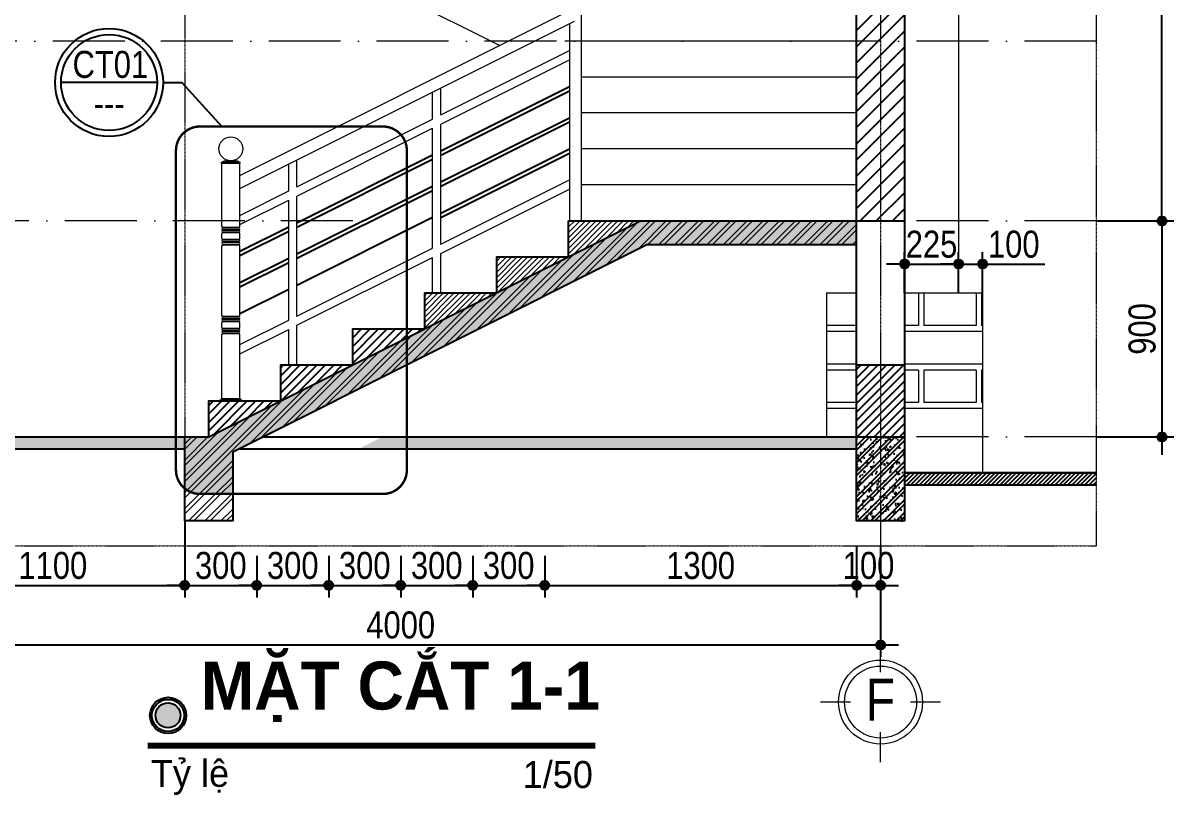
# Model space of a CAD drawing. Extents: x -79995 to 347433, y -157641 to 104789.
# Drawn here: x 22040 to 31634, y -137708 to -131274 of the extents above; entities that cross this region are included whole.
import ezdxf
from ezdxf.enums import TextEntityAlignment as Align

# ---------------------------------------------------------------- set-up
doc = ezdxf.new("R2010")
doc.units = 0
doc.linetypes.add('ACAD_ISO10W100', pattern=[18, 12, -3, 0, -3])
doc.linetypes.add('DASHED2', pattern=[0.375, 0.25, -0.125])
doc.layers.get('DEFPOINTS').update_dxf_attribs({"linetype": 'CONTINUOUS'})
for name, color, linetype in [('009', 251, 'CONTINUOUS'), ('daucat', 220, 'CONTINUOUS'), ('DIM', 1, 'CONTINUOUS'), ('HACTH', 8, 'CONTINUOUS'), ('TAGS', 60, 'CONTINUOUS'), ('TEXT', 7, 'CONTINUOUS'), ('TUONG', 131, 'CONTINUOUS')]:
    doc.layers.add(name, color=color, linetype=linetype)
for name, color, linetype, lineweight in [('CAY', 84, 'CONTINUOUS', 5), ('HACHT', 8, 'CONTINUOUS', 5), ('NET-THAY', 2, 'CONTINUOUS', 13), ('TEN TRUC', 3, 'CONTINUOUS', 18), ('TRUC', 24, 'CONTINUOUS', 0)]:
    doc.layers.add(name, color=color, linetype=linetype, lineweight=lineweight)
doc.styles.add('HEL-CONDENSE', font='')
doc.styles.add('SWISS-CONDENSE', font='')
doc.styles.add('VNI-HELVE-CONDENSEN', font='')
doc.styles.get('HEL-CONDENSE').set_extended_font_data('VNI-Helve-Condense')
doc.styles.get('SWISS-CONDENSE').set_extended_font_data('VNI-Swiss-Condense')
doc.styles.get('VNI-HELVE-CONDENSEN').set_extended_font_data('VNI-Helve-Condense')
doc.dimstyles.new('D 50', dxfattribs={"dimtxt": 225, "dimasz": 1.5, "dimexe": 100, "dimexo": 0, "dimgap": 50, "dimtad": 1, "dimdec": 0, "dimlfac": 0.5, "dimzin": 13, "dimdsep": 46, "dimtxsty": 'HEL-CONDENSE', "dimblk": 'D50', "dimcen": 0, "dimclrd": 1, "dimclre": 1, "dimclrt": 7, "dimazin": 0, "dimtfac": 1, "dimtdec": 0, "dimtmove": 0, "dimatfit": 3, "dimldrblk": 'D50', "dimfxl": 1, "dimtolj": 1, "dimtzin": 13, "dimarcsym": 0})
pattern_1 = [(45, (-1310411.61, -246548.4), (-67.351921, 67.351921), []), (45, (-1310366.71, -246548.4), (-67.351921, 67.351921), [])]
pattern_2 = [(45, (-1114859.255, 25268.335), (-35.355339, 35.355339), [])]

# ---------------------------------------------------------------- blocks, each defined once
blk = doc.blocks.new('A$C206177D3')
at = {"layer": 'TEN TRUC', "ltscale": 1000}
for p, q in [((-36.6, 240.1), (-36.6, 490.1)), ((-286.6, -9.9), (-536.6, -9.9)), ((463.4, -9.9), (213.4, -9.9)), ((-36.6, -509.9), (-36.6, -259.9))]:
    blk.add_line(p, q, dxfattribs=at)
blk.add_circle((-36.6, -9.9), 350, dxfattribs=at)
at = {"layer": 'TEN TRUC', "color": 254, "ltscale": 1000}
blk.add_circle((-36.6, -9.9), 300, dxfattribs=at)
blk = doc.blocks.new('D50')
at = {"layer": 'DIM'}
blk.add_hatch(color=256, dxfattribs=at).paths.add_polyline_path([(25, 0, 1), (-25, 0, 1)])
blk.add_line((25, 0), (100, 0), dxfattribs=at)
blk.add_circle((0, 0), 25, dxfattribs=at)
blk = doc.blocks.new('*D1580')
at = {"layer": 'DEFPOINTS', "color": 0, "transparency": 16777216}
for p in [(30988.2, -132923.6), (30988.2, -134723.6), (31534.3, -134723.6)]:
    blk.add_point(p, dxfattribs=at)
at = {"layer": 'DIM', "color": 1, "lineweight": -2, "transparency": 16777216}
for p, q in [((30988.2, -132923.6), (31634.3, -132923.6)), ((31534.3, -132925.1), (31534.3, -134722.1)), ((30988.2, -134723.6), (31634.3, -134723.6))]:
    blk.add_line(p, q, dxfattribs=at)
at = {"layer": 'DIM', "color": 1, "lineweight": -2, "transparency": 16777216, "xscale": 1.5, "yscale": 1.5, "zscale": 1.5}
for p, rotation in [((31534.3, -132923.6), 90), ((31534.3, -134723.6), 270)]:
    blk.add_blockref('D50', p, dxfattribs=dict(at, rotation=rotation))
at = {"layer": 'DIM', "color": 7, "transparency": 16777216, "insert": (31369.4, -133823.6), "char_height": 225, "attachment_point": 5, "rotation": 90, "style": 'HEL-CONDENSE'}
blk.add_mtext('\\A1;900', dxfattribs=at)
blk = doc.blocks.new('*D1581')
at = {"layer": 'DEFPOINTS', "color": 0, "transparency": 16777216}
for p in [(31104.9, -127923.6), (31534.3, -127923.6), (30988.2, -132923.6)]:
    blk.add_point(p, dxfattribs=at)
at = {"layer": 'DIM', "color": 1, "lineweight": -2, "transparency": 16777216}
for p, q in [((31104.9, -127923.6), (31634.3, -127923.6)), ((31534.3, -132922.1), (31534.3, -127925.1)), ((30988.2, -132923.6), (31634.3, -132923.6))]:
    blk.add_line(p, q, dxfattribs=at)
at = {"layer": 'DIM', "color": 1, "lineweight": -2, "transparency": 16777216, "xscale": 1.5, "yscale": 1.5, "zscale": 1.5}
for p, rotation in [((31534.3, -127923.6), 90), ((31534.3, -132923.6), 270)]:
    blk.add_blockref('D50', p, dxfattribs=dict(at, rotation=rotation))
at = {"layer": 'DIM', "color": 7, "transparency": 16777216, "insert": (31369.4, -130423.6), "char_height": 225, "attachment_point": 5, "rotation": 90, "style": 'HEL-CONDENSE'}
blk.add_mtext('\\A1;2500', dxfattribs=at)
blk = doc.blocks.new('*D1588')
at = {"layer": 'DEFPOINTS', "color": 0, "transparency": 16777216}
for p in [(29838.2, -133283.5), (29388.2, -133523.6), (29838.2, -133523.6)]:
    blk.add_point(p, dxfattribs=at)
at = {"layer": 'DIM', "color": 1, "lineweight": -2, "transparency": 16777216}
for p, q in [((29388.2, -133523.6), (29388.2, -133183.5)), ((29838.2, -133523.6), (29838.2, -133183.5)), ((29389.7, -133283.5), (29836.7, -133283.5))]:
    blk.add_line(p, q, dxfattribs=at)
at = {"layer": 'DIM', "color": 1, "lineweight": -2, "transparency": 16777216, "xscale": 1.5, "yscale": 1.5, "zscale": 1.5, "rotation": 180}
blk.add_blockref('D50', (29388.2, -133283.5), dxfattribs=at)
at = {"layer": 'DIM', "color": 1, "lineweight": -2, "transparency": 16777216, "xscale": 1.5, "yscale": 1.5, "zscale": 1.5}
blk.add_blockref('D50', (29838.2, -133283.5), dxfattribs=at)
at = {"layer": 'DIM', "color": 7, "transparency": 16777216, "insert": (29613.2, -133118.6), "char_height": 225, "attachment_point": 5, "style": 'HEL-CONDENSE'}
blk.add_mtext('\\A1;225', dxfattribs=at)
blk = doc.blocks.new('*D1589')
at = {"layer": 'DEFPOINTS', "color": 0, "transparency": 16777216}
for p in [(30038.2, -133283.5), (29838.2, -133523.6), (30038.2, -133523.6)]:
    blk.add_point(p, dxfattribs=at)
at = {"layer": 'DIM', "color": 1, "lineweight": -2, "transparency": 16777216}
for p, q in [((29838.2, -133523.6), (29838.2, -133183.5)), ((30038.2, -133523.6), (30038.2, -133183.5)), ((29839.7, -133283.5), (30036.7, -133283.5)), ((30038.2, -133283.5), (30557.9, -133283.5))]:
    blk.add_line(p, q, dxfattribs=at)
at = {"layer": 'DIM', "color": 1, "lineweight": -2, "transparency": 16777216, "xscale": 1.5, "yscale": 1.5, "zscale": 1.5, "rotation": 180}
blk.add_blockref('D50', (29838.2, -133283.5), dxfattribs=at)
at = {"layer": 'DIM', "color": 1, "lineweight": -2, "transparency": 16777216, "xscale": 1.5, "yscale": 1.5, "zscale": 1.5}
blk.add_blockref('D50', (30038.2, -133283.5), dxfattribs=at)
at = {"layer": 'DIM', "color": 7, "transparency": 16777216, "insert": (30298.8, -133118.6), "char_height": 225, "attachment_point": 5, "style": 'HEL-CONDENSE'}
blk.add_mtext('\\A1;100', dxfattribs=at)
blk = doc.blocks.new('A$C5F494123')
at = {"layer": 'TAGS', "color": 254, "ltscale": 1000}
blk.add_line((400, 0), (-400, 0), dxfattribs=at)
at = {"layer": 'TAGS', "ltscale": 1000}
blk.add_circle((0, 0), 450, dxfattribs=at)
at = {"layer": 'TAGS', "color": 254, "ltscale": 1000}
blk.add_circle((0, 0), 400, dxfattribs=at)
at = {"layer": 'TAGS', "ltscale": 1000, "style": 'VNI-HELVE-CONDENSEN'}
blk.add_attdef('A', (-84, 67), '', height=225, dxfattribs=at)
blk.add_attdef('A', text='', height=225, dxfattribs=at).set_placement((1.1, -61.7), align=Align.TOP_CENTER)
blk = doc.blocks.new('*D1641')
at = {"layer": 'DEFPOINTS', "color": 0, "transparency": 16777216}
for p in [(23388.2, -135423.6), (21188.2, -135631.4), (23388.2, -135961.3)]:
    blk.add_point(p, dxfattribs=at)
at = {"layer": 'DIM', "color": 1, "lineweight": -2, "transparency": 16777216}
for p, q in [((23388.2, -135423.6), (23388.2, -136061.3)), ((21188.2, -135631.4), (21188.2, -136061.3)), ((21189.7, -135961.3), (23386.7, -135961.3))]:
    blk.add_line(p, q, dxfattribs=at)
at = {"layer": 'DIM', "color": 1, "lineweight": -2, "transparency": 16777216, "xscale": 1.5, "yscale": 1.5, "zscale": 1.5, "rotation": 180}
blk.add_blockref('D50', (21188.2, -135961.3), dxfattribs=at)
at = {"layer": 'DIM', "color": 1, "lineweight": -2, "transparency": 16777216, "xscale": 1.5, "yscale": 1.5, "zscale": 1.5}
blk.add_blockref('D50', (23388.2, -135961.3), dxfattribs=at)
at = {"layer": 'DIM', "color": 7, "transparency": 16777216, "insert": (22288.2, -135796.4), "char_height": 225, "attachment_point": 5, "style": 'HEL-CONDENSE'}
blk.add_mtext('\\A1;1100', dxfattribs=at)
blk = doc.blocks.new('*D1642')
at = {"layer": 'DEFPOINTS', "color": 0, "transparency": 16777216}
for p in [(24588.2, -135715.1), (25188.2, -135720.4), (25188.2, -135961.3)]:
    blk.add_point(p, dxfattribs=at)
at = {"layer": 'DIM', "color": 1, "lineweight": -2, "transparency": 16777216}
for p, q in [((24588.2, -135715.1), (24588.2, -136061.3)), ((25188.2, -135720.4), (25188.2, -136061.3)), ((24589.7, -135961.3), (25186.7, -135961.3))]:
    blk.add_line(p, q, dxfattribs=at)
at = {"layer": 'DIM', "color": 1, "lineweight": -2, "transparency": 16777216, "xscale": 1.5, "yscale": 1.5, "zscale": 1.5, "rotation": 180}
blk.add_blockref('D50', (24588.2, -135961.3), dxfattribs=at)
at = {"layer": 'DIM', "color": 1, "lineweight": -2, "transparency": 16777216, "xscale": 1.5, "yscale": 1.5, "zscale": 1.5}
blk.add_blockref('D50', (25188.2, -135961.3), dxfattribs=at)
at = {"layer": 'DIM', "color": 7, "transparency": 16777216, "insert": (24888.2, -135796.4), "char_height": 225, "attachment_point": 5, "style": 'HEL-CONDENSE'}
blk.add_mtext('\\A1;300', dxfattribs=at)
blk = doc.blocks.new('*D1643')
at = {"layer": 'DEFPOINTS', "color": 0, "transparency": 16777216}
for p in [(25188.2, -135715.1), (25788.2, -135720.4), (25788.2, -135961.3)]:
    blk.add_point(p, dxfattribs=at)
at = {"layer": 'DIM', "color": 1, "lineweight": -2, "transparency": 16777216}
for p, q in [((25188.2, -135715.1), (25188.2, -136061.3)), ((25788.2, -135720.4), (25788.2, -136061.3)), ((25189.7, -135961.3), (25786.7, -135961.3))]:
    blk.add_line(p, q, dxfattribs=at)
at = {"layer": 'DIM', "color": 1, "lineweight": -2, "transparency": 16777216, "xscale": 1.5, "yscale": 1.5, "zscale": 1.5, "rotation": 180}
blk.add_blockref('D50', (25188.2, -135961.3), dxfattribs=at)
at = {"layer": 'DIM', "color": 1, "lineweight": -2, "transparency": 16777216, "xscale": 1.5, "yscale": 1.5, "zscale": 1.5}
blk.add_blockref('D50', (25788.2, -135961.3), dxfattribs=at)
at = {"layer": 'DIM', "color": 7, "transparency": 16777216, "insert": (25488.2, -135796.4), "char_height": 225, "attachment_point": 5, "style": 'HEL-CONDENSE'}
blk.add_mtext('\\A1;300', dxfattribs=at)
blk = doc.blocks.new('*D1644')
at = {"layer": 'DEFPOINTS', "color": 0, "transparency": 16777216}
for p in [(25788.2, -135715.1), (26388.2, -135720.4), (26388.2, -135961.3)]:
    blk.add_point(p, dxfattribs=at)
at = {"layer": 'DIM', "color": 1, "lineweight": -2, "transparency": 16777216}
for p, q in [((25788.2, -135715.1), (25788.2, -136061.3)), ((26388.2, -135720.4), (26388.2, -136061.3)), ((25789.7, -135961.3), (26386.7, -135961.3))]:
    blk.add_line(p, q, dxfattribs=at)
at = {"layer": 'DIM', "color": 1, "lineweight": -2, "transparency": 16777216, "xscale": 1.5, "yscale": 1.5, "zscale": 1.5, "rotation": 180}
blk.add_blockref('D50', (25788.2, -135961.3), dxfattribs=at)
at = {"layer": 'DIM', "color": 1, "lineweight": -2, "transparency": 16777216, "xscale": 1.5, "yscale": 1.5, "zscale": 1.5}
blk.add_blockref('D50', (26388.2, -135961.3), dxfattribs=at)
at = {"layer": 'DIM', "color": 7, "transparency": 16777216, "insert": (26088.2, -135796.4), "char_height": 225, "attachment_point": 5, "style": 'HEL-CONDENSE'}
blk.add_mtext('\\A1;300', dxfattribs=at)
blk = doc.blocks.new('*D1645')
at = {"layer": 'DEFPOINTS', "color": 0, "transparency": 16777216}
for p in [(28988.2, -135631.4), (26388.2, -135715.1), (28988.2, -135961.3)]:
    blk.add_point(p, dxfattribs=at)
at = {"layer": 'DIM', "color": 1, "lineweight": -2, "transparency": 16777216}
for p, q in [((28988.2, -135631.4), (28988.2, -136061.3)), ((26388.2, -135715.1), (26388.2, -136061.3)), ((26389.7, -135961.3), (28986.7, -135961.3))]:
    blk.add_line(p, q, dxfattribs=at)
at = {"layer": 'DIM', "color": 1, "lineweight": -2, "transparency": 16777216, "xscale": 1.5, "yscale": 1.5, "zscale": 1.5, "rotation": 180}
blk.add_blockref('D50', (26388.2, -135961.3), dxfattribs=at)
at = {"layer": 'DIM', "color": 1, "lineweight": -2, "transparency": 16777216, "xscale": 1.5, "yscale": 1.5, "zscale": 1.5}
blk.add_blockref('D50', (28988.2, -135961.3), dxfattribs=at)
at = {"layer": 'DIM', "color": 7, "transparency": 16777216, "insert": (27688.2, -135796.4), "char_height": 225, "attachment_point": 5, "style": 'HEL-CONDENSE'}
blk.add_mtext('\\A1;1300', dxfattribs=at)
blk = doc.blocks.new('*D1646')
at = {"layer": 'DEFPOINTS', "color": 0, "transparency": 16777216}
for p in [(29188.2, -135631.4), (28988.2, -135715.1), (29188.2, -135961.3)]:
    blk.add_point(p, dxfattribs=at)
at = {"layer": 'DIM', "color": 1, "lineweight": -2, "transparency": 16777216}
for p, q in [((29188.2, -135631.4), (29188.2, -136061.3)), ((28988.2, -135715.1), (28988.2, -136061.3)), ((28989.7, -135961.3), (29186.7, -135961.3))]:
    blk.add_line(p, q, dxfattribs=at)
at = {"layer": 'DIM', "color": 1, "lineweight": -2, "transparency": 16777216, "xscale": 1.5, "yscale": 1.5, "zscale": 1.5, "rotation": 180}
blk.add_blockref('D50', (28988.2, -135961.3), dxfattribs=at)
at = {"layer": 'DIM', "color": 1, "lineweight": -2, "transparency": 16777216, "xscale": 1.5, "yscale": 1.5, "zscale": 1.5}
blk.add_blockref('D50', (29188.2, -135961.3), dxfattribs=at)
at = {"layer": 'DIM', "color": 7, "transparency": 16777216, "insert": (29088.2, -135796.4), "char_height": 225, "attachment_point": 5, "style": 'HEL-CONDENSE'}
blk.add_mtext('\\A1;100', dxfattribs=at)
blk = doc.blocks.new('*D1647')
at = {"layer": 'DEFPOINTS', "color": 0, "transparency": 16777216}
for p in [(21188.2, -136061.3), (29188.2, -136061.3), (29188.2, -136457.3)]:
    blk.add_point(p, dxfattribs=at)
at = {"layer": 'DIM', "color": 1, "lineweight": -2, "transparency": 16777216}
for p, q in [((21188.2, -136061.3), (21188.2, -136557.3)), ((29188.2, -136061.3), (29188.2, -136557.3)), ((21189.7, -136457.3), (29186.7, -136457.3))]:
    blk.add_line(p, q, dxfattribs=at)
at = {"layer": 'DIM', "color": 1, "lineweight": -2, "transparency": 16777216, "xscale": 1.5, "yscale": 1.5, "zscale": 1.5, "rotation": 180}
blk.add_blockref('D50', (21188.2, -136457.3), dxfattribs=at)
at = {"layer": 'DIM', "color": 1, "lineweight": -2, "transparency": 16777216, "xscale": 1.5, "yscale": 1.5, "zscale": 1.5}
blk.add_blockref('D50', (29188.2, -136457.3), dxfattribs=at)
at = {"layer": 'DIM', "color": 7, "transparency": 16777216, "insert": (25188.2, -136292.4), "char_height": 225, "attachment_point": 5, "style": 'HEL-CONDENSE'}
blk.add_mtext('\\A1;4000', dxfattribs=at)
blk = doc.blocks.new('*D1694')
at = {"layer": 'DEFPOINTS', "color": 0, "transparency": 16777216}
for p in [(23988.2, -135715.1), (24588.2, -135720.4), (24588.2, -135961.3)]:
    blk.add_point(p, dxfattribs=at)
at = {"layer": 'DIM', "color": 1, "lineweight": -2, "transparency": 16777216}
for p, q in [((23988.2, -135715.1), (23988.2, -136061.3)), ((24588.2, -135720.4), (24588.2, -136061.3)), ((23989.7, -135961.3), (24586.7, -135961.3))]:
    blk.add_line(p, q, dxfattribs=at)
at = {"layer": 'DIM', "color": 1, "lineweight": -2, "transparency": 16777216, "xscale": 1.5, "yscale": 1.5, "zscale": 1.5, "rotation": 180}
blk.add_blockref('D50', (23988.2, -135961.3), dxfattribs=at)
at = {"layer": 'DIM', "color": 1, "lineweight": -2, "transparency": 16777216, "xscale": 1.5, "yscale": 1.5, "zscale": 1.5}
blk.add_blockref('D50', (24588.2, -135961.3), dxfattribs=at)
at = {"layer": 'DIM', "color": 7, "transparency": 16777216, "insert": (24288.2, -135796.4), "char_height": 225, "attachment_point": 5, "style": 'HEL-CONDENSE'}
blk.add_mtext('\\A1;300', dxfattribs=at)
blk = doc.blocks.new('*D1695')
at = {"layer": 'DEFPOINTS', "color": 0, "transparency": 16777216}
for p in [(23388.2, -135715.1), (23988.2, -135720.4), (23988.2, -135961.3)]:
    blk.add_point(p, dxfattribs=at)
at = {"layer": 'DIM', "color": 1, "lineweight": -2, "transparency": 16777216}
for p, q in [((23388.2, -135715.1), (23388.2, -136061.3)), ((23988.2, -135720.4), (23988.2, -136061.3)), ((23389.7, -135961.3), (23986.7, -135961.3))]:
    blk.add_line(p, q, dxfattribs=at)
at = {"layer": 'DIM', "color": 1, "lineweight": -2, "transparency": 16777216, "xscale": 1.5, "yscale": 1.5, "zscale": 1.5, "rotation": 180}
blk.add_blockref('D50', (23388.2, -135961.3), dxfattribs=at)
at = {"layer": 'DIM', "color": 1, "lineweight": -2, "transparency": 16777216, "xscale": 1.5, "yscale": 1.5, "zscale": 1.5}
blk.add_blockref('D50', (23988.2, -135961.3), dxfattribs=at)
at = {"layer": 'DIM', "color": 7, "transparency": 16777216, "insert": (23688.2, -135796.4), "char_height": 225, "attachment_point": 5, "style": 'HEL-CONDENSE'}
blk.add_mtext('\\A1;300', dxfattribs=at)

msp = doc.modelspace()

# ---------------------------------------------------------------- hatches: boundary and pattern name
at = {"layer": '009'}
h = msp.add_hatch(dxfattribs=at)
h.set_pattern_fill('ANSI31', color=256, scale=30, style=0)
h.set_pattern_definition([(45, (-1310411.61, -246548.4), (-67.351921, 67.351921), [])])
h.paths.add_polyline_path([(29188.167, -130023.632), (28988.167, -130023.632), (28988.167, -131423.632), (29188.167, -131423.632)])
h.paths.add_polyline_path([(28988.167, -129323.632), (29188.167, -129323.632), (29188.167, -127923.632), (28988.167, -127923.632)])
h.paths.add_polyline_path([(29188.167, -129323.632), (29388.167, -129323.632), (29388.167, -127923.632), (29188.167, -127923.632)])
h.paths.add_polyline_path([(29188.167, -132923.632), (29388.167, -132923.632), (29388.167, -131423.632), (29188.167, -131423.632)])
h.paths.add_polyline_path([(29188.167, -131423.632), (29388.167, -131423.632), (29388.167, -130023.632), (29188.167, -130023.632)])
h.paths.add_polyline_path([(28988.167, -132923.632), (29188.167, -132923.632), (29188.167, -131423.632), (28988.167, -131423.632)])
at = {"layer": 'CAY'}
h = msp.add_hatch(dxfattribs=at)
h.set_pattern_fill('ANSI32', color=256, scale=10, style=0)
h.set_pattern_definition(pattern_1)
h.paths.add_polyline_path([(23788.167, -135199.214), (23514.558, -135199.214, -0.17270471), (23388.167, -135154.215), (23388.167, -135423.632), (23788.167, -135423.632)])
h.paths.add_polyline_path([(23788.167, -134847.239), (27235.381, -133123.632), (28988.167, -133123.632), (28988.167, -132923.632), (27188.167, -132923.632), (23588.167, -134723.632), (23388.167, -134723.632), (23388.167, -135423.632), (23788.167, -135423.632)])
h = msp.add_hatch(dxfattribs=at)
h.set_pattern_fill('AR-CONC', color=256, style=0)
h.set_pattern_definition([(50, (-1310411.61, -246548.4), (182.184669, -15.939086), [19.05, -209.55]), (355, (-1310411.61, -246548.4), (-35.242826, 191.056643), [15.24, -167.64]), (100.451, (-1310396.43, -246549.73), (146.942502, 175.116688), [16.19, -178.09]), (46.1842, (-1310411.61, -246497.6), (271.07904, -42.042328), [28.575, -314.325]), (96.6356, (-1310389.02, -246501.1), (237.404234, 247.425556), [24.285, -267.135]), (351.184, (-1310411.6, -246497.6), (237.404606, 247.42512), [22.86, -251.46]), (21, (-1310386.21, -246510.3), (151.61488, -102.265519), [19.05, -209.55]), (326, (-1310386.21, -246510.3), (61.802028, 184.187966), [15.24, -167.64]), (71.4514, (-1310373.58, -246518.83), (213.41649, 81.922858), [16.19, -178.09]), (37.5, (-1310411.61, -246548.404), (3.0886033, 84.555039), [0, -165.608, 0, -170.18, 0, -168.275]), (7.5, (-1310411.61, -246548.4), (66.8196625, 100.180575), [0, -97.028, 0, -161.798, 0, -64.135]), (327.5, (-1310468.255, -246548.404), (135.590595, -5.728744), [0, -63.5, 0, -198.12, 0, -262.89]), (317.5, (-1310493.65, -246548.4), (148.129181, 25.426491), [0, -82.55, 0, -131.572, 0, -186.69])])
h.paths.add_polyline_path([(23788.167, -135199.214), (23514.558, -135199.214, -0.17270471), (23388.167, -135154.215), (23388.167, -135423.632), (23788.167, -135423.632)])
h.paths.add_polyline_path([(23788.167, -134847.239), (27235.381, -133123.632), (28988.167, -133123.632), (28988.167, -132923.632), (27188.167, -132923.632), (23588.167, -134723.632), (23388.167, -134723.632), (23388.167, -135423.632), (23788.167, -135423.632)])
h = msp.add_hatch(dxfattribs=at)
h.set_pattern_fill('ANSI31', color=256, scale=10, style=0)
h.set_pattern_definition([(45, (-1310411.613, -246548.404), (-22.4506403, 22.4506403), [])])
h.paths.add_polyline_path([(27188.167, -132923.632), (26588.167, -132923.632), (26588.167, -133223.632)])
h.paths.add_polyline_path([(26588.167, -133223.632), (25988.167, -133223.632), (25988.167, -133523.632)])
h.paths.add_polyline_path([(25988.167, -133523.632), (25388.167, -133523.632), (25388.167, -133823.632)])
h = msp.add_hatch(dxfattribs=at)
h.set_pattern_fill('ANSI32', color=256, scale=10, style=0)
h.set_pattern_definition(pattern_1)
h.paths.add_polyline_path([(23788.167, -135199.214), (23514.558, -135199.214, -0.17270471), (23388.167, -135154.215), (23388.167, -135423.632), (23788.167, -135423.632)])
at = {"layer": 'DIM'}
h = msp.add_hatch(dxfattribs=at)
h.set_pattern_fill('ANSI31', color=256, scale=200, style=0)
h.set_pattern_definition([(45, (-1113859.255, 25268.335), (-17.67766953, 17.67766953), [])])
h.paths.add_polyline_path([(30988.167, -135023.632), (29388.167, -135023.632), (29388.167, -135123.632), (30988.167, -135123.632)])
at = {"layer": 'DIM', "linetype": 'ByBlock'}
msp.add_hatch(color=1, dxfattribs=at).paths.add_polyline_path([(23353.05, -137044.959, 1), (23144.01, -137044.959, 1)])
at = {"layer": 'HACHT'}
h = msp.add_hatch(dxfattribs=at)
h.set_pattern_fill('AR-BRELM', color=256, scale=120, angle=180, style=0)
h.set_pattern_definition([(180, (-2133616.3, 592644.2), (-8e-14, -640.08), [915, -45]), (180, (-2133616.3, 592374.2), (-8e-14, -640.08), [915, -45]), (180, (-2133856.3, 592324.14), (-8e-14, -640.08), [435, -45]), (180, (-2133856.3, 592054.14), (-8e-14, -640.08), [435, -45]), (270, (-2133616.3, 592644.2), (960, -2e-13), [270, -370.08]), (270, (-2133571.3, 592644.2), (960, -2e-13), [270, -370.08]), (270, (-2133856.3, 592324.14), (480, -9e-14), [270, -370.08]), (270, (-2133811.3, 592324.14), (480, -9e-14), [270, -370.08])])
h.paths.add_polyline_path([(30038.167, -133523.632), (29388.167, -133523.632), (29388.167, -134723.632), (30038.167, -134723.632)])
h.paths.add_polyline_path([(28988.167, -133723.632), (28738.167, -133723.632), (28738.167, -134723.632), (28988.167, -134723.632)])
at = {"layer": 'HACTH'}
h = msp.add_hatch(dxfattribs=at)
h.set_pattern_fill('ANSI31', color=256, scale=400, style=0)
h.set_pattern_definition(pattern_2)
h.paths.add_polyline_path([(24788.167, -134123.632), (24188.167, -134123.632), (24188.167, -134423.632)])
h.paths.add_polyline_path([(25388.167, -133823.632), (24788.167, -133823.632), (24788.167, -134123.632)])
h = msp.add_hatch(dxfattribs=at)
h.set_pattern_fill('ANSI31', color=256, scale=400, style=0)
h.set_pattern_definition([(45, (-1113859.255, 25268.335), (-35.355339, 35.355339), [])])
h.paths.add_polyline_path([(29388.167, -134123.632), (29188.167, -134123.632), (29188.167, -134723.632), (29388.167, -134723.632)])
h.paths.add_polyline_path([(29188.167, -134123.632), (28988.167, -134123.632), (28988.167, -134723.632), (29188.167, -134723.632)])
h = msp.add_hatch(dxfattribs=at)
h.set_pattern_fill('ANSI31', color=256, scale=400, style=0)
h.set_pattern_definition(pattern_2)
h.paths.add_polyline_path([(23588.167, -134423.632), (24188.167, -134423.632), (23588.167, -134723.632)])
h = msp.add_hatch(dxfattribs=at)
h.set_pattern_fill('AR-CONC', color=256, scale=10, style=0)
h.set_pattern_definition([(50, (-1113859.255, 25268.335), (71.7260183, -6.2752135), [7.5, -82.5]), (355, (-1113859.255, 25268.335), (-13.8751334, 75.2192134), [6, -66]), (100.4514, (-1113853.28, 25267.81), (57.850938, 68.943954), [6.374019, -70.114211]), (46.1842, (-1113859.255, 25288.335), (106.724105, -16.5519014), [11.25, -123.75]), (96.6356, (-1113850.36, 25286.96), (93.466271, 97.411787), [9.561029, -105.1713]), (351.1842, (-1113859.25, 25288.34), (93.466195, 97.41186), [9, -99]), (21, (-1113849.255, 25283.335), (59.6907052, -40.261889), [7.5, -82.5]), (326, (-1113849.255, 25283.335), (24.331533, 72.5150045), [6, -66]), (71.4514, (-1113844.28, 25279.98), (84.022263, 32.2530497), [6.374019, -70.114211]), (37.5, (-1113859.255, 25268.335), (1.21598553, 33.2893854), [0, -65.2, 0, -67, 0, -66.25]), (7.5, (-1113859.255, 25268.335), (26.3069537, 39.4411712), [0, -38.2, 0, -63.7, 0, -25.25]), (327.5, (-1113881.555, 25268.335), (53.3822436, -2.2554872), [0, -25, 0, -78, 0, -103.5]), (317.5, (-1113891.555, 25268.335), (58.318617, 10.0104982), [0, -32.5, 0, -51.8, 0, -73.5])])
h.paths.add_polyline_path([(20988.167, -134723.632), (20018.281, -134723.632), (20018.281, -134823.632), (20988.167, -134823.632)])
h.paths.add_polyline_path([(28988.167, -134723.632), (25035.381, -134723.632), (24835.381, -134823.632), (28988.167, -134823.632)])
h.paths.add_polyline_path([(23388.167, -134823.632), (23388.167, -134723.632), (21388.167, -134723.632), (21388.167, -134823.632)])
h = msp.add_hatch(dxfattribs=at)
h.set_pattern_fill('ANSI32', color=256, scale=200, style=0)
h.set_pattern_definition([(45, (-1113859.255, 25268.335), (-53.0330086, 53.0330086), []), (45, (-1113823.9, 25268.335), (-53.0330086, 53.0330086), [])])
h.paths.add_polyline_path([(29388.167, -134723.632), (29188.167, -134723.632), (29188.167, -135423.632), (29388.167, -135423.632)])
h.paths.add_polyline_path([(29188.167, -134723.632), (28988.167, -134723.632), (28988.167, -135423.632), (29188.167, -135423.632)])
h = msp.add_hatch(dxfattribs=at)
h.set_pattern_fill('AR-CONC', color=256, scale=20, style=0)
h.set_pattern_definition([(50, (-1113859.25, 25268.34), (143.452037, -12.550427), [15, -165]), (355, (-1113859.25, 25268.34), (-27.750267, 150.438427), [12, -132]), (100.4514, (-1113847.3, 25267.29), (115.701876, 137.887908), [12.748038, -140.228422]), (46.1842, (-1113859.25, 25308.34), (213.44821, -33.103803), [22.5, -247.5]), (96.6356, (-1113841.47, 25305.58), (186.93254, 194.823574), [19.122058, -210.3426]), (351.1842, (-1113859.25, 25308.34), (186.93239, 194.82372), [18, -198]), (21, (-1113839.25, 25298.34), (119.38141, -80.523778), [15, -165]), (326, (-1113839.25, 25298.34), (48.663066, 145.030009), [12, -132]), (71.4514, (-1113829.3, 25291.62), (168.044526, 64.5061), [12.748038, -140.228422]), (37.5, (-1113859.255, 25268.335), (2.431971, 66.5787708), [0, -130.4, 0, -134, 0, -132.5]), (7.5, (-1113859.255, 25268.335), (52.6139075, 78.8823424), [0, -76.4, 0, -127.4, 0, -50.5]), (327.5, (-1113903.855, 25268.335), (106.7644872, -4.5109743), [0, -50, 0, -156, 0, -207]), (317.5, (-1113923.855, 25268.335), (116.637234, 20.0209965), [0, -65, 0, -103.6, 0, -147])])
h.paths.add_polyline_path([(29388.167, -134723.632), (29188.167, -134723.632), (29188.167, -135423.632), (29388.167, -135423.632)])
h.paths.add_polyline_path([(29188.167, -134723.632), (28988.167, -134723.632), (28988.167, -135423.632), (29188.167, -135423.632)])

# ---------------------------------------------------------------- linework, layer by layer
at = {"layer": 'daucat', "linetype": 'DASHED2', "ltscale": 500, "const_width": 20}
msp.add_lwpolyline([(23514.558, -132136.411), (25039.37, -132136.411, -0.41421356), (25239.37, -132336.411), (25239.37, -134999.214, -0.41421356), (25039.37, -135199.214), (23514.558, -135199.214, -0.41421356), (23314.558, -134999.214), (23314.558, -132336.411, -0.41421356)], format="xyb", close=True, dxfattribs=at)
at = {"layer": 'HACTH'}
for p, q in [((23837.932, -132980.61), (23705.932, -132980.61)), ((23837.932, -133000.61), (23705.932, -133000.61)), ((23837.932, -133020.61), (23705.932, -133020.61)), ((23837.932, -133081.243), (23705.932, -133081.243)), ((23837.932, -133101.243), (23705.932, -133101.243)), ((23837.932, -133121.243), (23705.932, -133121.243)), ((23837.932, -133722.028), (23705.932, -133722.028)), ((23837.932, -133742.028), (23705.932, -133742.028)), ((23837.932, -133762.028), (23705.932, -133762.028)), ((23837.932, -133822.661), (23705.932, -133822.661)), ((23837.932, -133842.661), (23705.932, -133842.661)), ((23837.932, -133862.661), (23705.932, -133862.661))]:
    msp.add_line(p, q, dxfattribs=at)
for points in [[(25522.167, -132339.439), (26594.457, -131803.294)], [(25522.167, -132375.216), (26594.457, -131839.071)], [(25522.167, -132598.823), (26594.457, -132062.678)], [(25522.167, -132634.6), (26594.457, -132098.455)], [(24322.167, -132939.439), (25454.167, -132373.439)], [(25522.167, -132858.207), (26594.457, -132322.062)], [(25522.167, -132893.984), (26594.457, -132357.839)], [(24322.167, -132975.216), (25454.167, -132409.216)], [(24322.167, -133198.823), (25454.167, -132632.823)], [(24322.167, -133234.6), (25454.167, -132668.6)], [(23847.932, -133176.557), (24254.167, -132973.439)], [(24322.167, -133458.207), (25454.167, -132892.207)], [(23847.932, -133212.334), (24254.167, -133009.216)], [(23847.932, -133435.941), (24254.167, -133232.823)], [(23847.932, -133471.718), (24254.167, -133268.6)], [(23847.932, -133695.325), (24254.167, -133492.207)]]:
    msp.add_lwpolyline(points, dxfattribs=at)
at = {"layer": 'NET-THAY'}
for p, q in [((29838.167, -114923.632), (29838.167, -133523.632)), ((22140.954, -129523.632), (26014.56, -131460.436)), ((23847.932, -132543.75), (26539.179, -131198.126)), ((26692.457, -131169.251), (26692.457, -132923.632)), ((23847.932, -132653.317), (26637.179, -131258.694)), ((26594.457, -131280.054), (26594.457, -132923.632)), ((26488.167, -131423.632), (26388.167, -131423.632)), ((28988.167, -131423.632), (26556.167, -131423.632)), ((28988.167, -131723.632), (26692.457, -131723.632)), ((25522.167, -132039.806), (25522.167, -131816.199)), ((25454.167, -132073.806), (25454.167, -131850.199)), ((28988.167, -132023.632), (26692.457, -132023.632)), ((25522.167, -133117.591), (25522.167, -132115.833)), ((25454.167, -133151.591), (25454.167, -132149.833)), ((28988.167, -132323.632), (26692.457, -132323.632)), ((24254.167, -132673.806), (24254.167, -132450.199)), ((24322.167, -132639.806), (24322.167, -132416.199)), ((28988.167, -132623.632), (26692.457, -132623.632)), ((24254.167, -133751.591), (24254.167, -132749.833)), ((24322.167, -133717.591), (24322.167, -132715.833)), ((25454.167, -133523.632), (25454.167, -133227.617)), ((25522.167, -133523.632), (25522.167, -133193.617)), ((28738.167, -133523.632), (28738.167, -134723.632)), ((28738.167, -133523.632), (28988.167, -133523.632)), ((29388.167, -133523.632), (30038.167, -133523.632)), ((30038.167, -133523.632), (30038.167, -135023.632)), ((24254.167, -134123.632), (24254.167, -133827.617)), ((24322.167, -134123.632), (24322.167, -133793.617))]:
    msp.add_line(p, q, dxfattribs=at)
at = {"layer": 'NET-THAY', "linetype": 'ByBlock', "ltscale": 10}
for p, q in [((23694.839, -132432.472), (23849.024, -132432.472)), ((23694.839, -132442.472), (23694.839, -132432.472)), ((23694.839, -132442.472), (23849.024, -132442.472)), ((23695.932, -132970.61), (23695.932, -132442.472)), ((23702.771, -132429.677), (23841.092, -132429.677)), ((23702.771, -132432.472), (23702.771, -132429.677)), ((23708.054, -132426.261), (23835.81, -132426.261)), ((23708.054, -132429.677), (23708.054, -132426.261)), ((23715.514, -132422.472), (23828.35, -132422.472)), ((23715.514, -132426.261), (23715.514, -132422.472)), ((23828.35, -132426.261), (23828.35, -132422.472)), ((23835.81, -132429.677), (23835.81, -132426.261)), ((23841.092, -132432.472), (23841.092, -132429.677)), ((23847.932, -132970.61), (23847.932, -132442.472)), ((23849.024, -132442.472), (23849.024, -132432.472)), ((23695.932, -133071.243), (23695.932, -133030.61)), ((23847.932, -133071.243), (23847.932, -133030.61)), ((23695.932, -133712.028), (23695.932, -133131.243)), ((23847.932, -133712.028), (23847.932, -133131.243)), ((23695.932, -133812.661), (23695.932, -133772.028)), ((23847.932, -133812.661), (23847.932, -133772.028)), ((23695.932, -134405.953), (23695.932, -133872.661)), ((23847.932, -134405.953), (23847.932, -133872.661))]:
    msp.add_line(p, q, dxfattribs=at)
at = {"layer": 'NET-THAY', "ltscale": 1000}
for p, q in [((23863.573, -134416.055), (23680.291, -134416.055)), ((23680.291, -134416.055), (23680.291, -134423.632)), ((23853.563, -134405.953), (23690.301, -134405.953)), ((23690.301, -134405.953), (23690.301, -134416.055)), ((23853.563, -134405.953), (23853.563, -134416.055)), ((23863.573, -134416.055), (23863.573, -134423.632)), ((23874.207, -134423.632), (23669.656, -134423.632)), ((23669.656, -134423.632), (23669.656, -134432.472)), ((23874.207, -134423.632), (23874.207, -134432.472))]:
    msp.add_line(p, q, dxfattribs=at)
at = {"layer": 'NET-THAY'}
for points in [[(25522.167, -132039.806), (26594.457, -131503.661)], [(25522.167, -132115.833), (26594.457, -131579.687)], [(24322.167, -132639.806), (25454.167, -132073.806)], [(24322.167, -132715.833), (25454.167, -132149.833)], [(25522.167, -133117.591), (26594.457, -132581.446)], [(23847.932, -132876.924), (24254.167, -132673.806)], [(25522.167, -133193.617), (26594.457, -132657.472)], [(23847.932, -132952.95), (24254.167, -132749.833)], [(24322.167, -133717.591), (25454.167, -133151.591)], [(24322.167, -133793.617), (25454.167, -133227.617)], [(23847.932, -133954.709), (24254.167, -133751.591)], [(23847.932, -134030.735), (24254.167, -133827.617)]]:
    msp.add_lwpolyline(points, dxfattribs=at)
at = {"layer": 'NET-THAY', "linetype": 'ByBlock', "ltscale": 10}
msp.add_circle((23771.932, -132322.472), 100, dxfattribs=at)
for centre, start, end in [((23705.932, -132970.61), 180, 270), ((23705.932, -132990.61), 90, 180), ((23837.932, -132970.61), 270, 0), ((23837.932, -132990.61), 0, 90), ((23705.932, -132990.61), 180, 270), ((23705.932, -133010.61), 90, 180), ((23705.932, -133010.61), 180, 270), ((23705.932, -133030.61), 90, 180), ((23705.932, -133071.243), 180, 270), ((23837.932, -132990.61), 270, 0), ((23837.932, -133010.61), 0, 90), ((23837.932, -133010.61), 270, 0), ((23837.932, -133030.61), 0, 90), ((23837.932, -133071.243), 270, 0), ((23705.932, -133091.243), 90, 180), ((23705.932, -133091.243), 180, 270), ((23705.932, -133111.243), 90, 180), ((23705.932, -133111.243), 180, 270), ((23705.932, -133131.243), 90, 180), ((23837.932, -133091.243), 0, 90), ((23837.932, -133091.243), 270, 0), ((23837.932, -133111.243), 0, 90), ((23837.932, -133111.243), 270, 0), ((23837.932, -133131.243), 0, 90), ((23705.932, -133712.028), 180, 270), ((23705.932, -133732.028), 90, 180), ((23705.932, -133732.028), 180, 270), ((23705.932, -133752.028), 90, 180), ((23837.932, -133712.028), 270, 0), ((23837.932, -133732.028), 0, 90), ((23837.932, -133732.028), 270, 0), ((23837.932, -133752.028), 0, 90), ((23705.932, -133752.028), 180, 270), ((23705.932, -133772.028), 90, 180), ((23705.932, -133812.661), 180, 270), ((23705.932, -133832.661), 90, 180), ((23705.932, -133832.661), 180, 270), ((23705.932, -133852.661), 90, 180), ((23837.932, -133752.028), 270, 0), ((23837.932, -133772.028), 0, 90), ((23837.932, -133812.661), 270, 0), ((23837.932, -133832.661), 0, 90), ((23837.932, -133832.661), 270, 0), ((23837.932, -133852.661), 0, 90), ((23705.932, -133852.661), 180, 270), ((23705.932, -133872.661), 90, 180), ((23837.932, -133852.661), 270, 0), ((23837.932, -133872.661), 0, 90)]:
    msp.add_arc(centre, 10, start, end, dxfattribs=at)
at = {"layer": 'TEXT', "ltscale": 25}
msp.add_lwpolyline([(23206.641, -131769.566), (23363.502, -131769.566), (23695.831, -132136.411)], dxfattribs=at)
at = {"layer": 'TEXT', "color": 7, "linetype": 'ByBlock', "const_width": 48.75}
msp.add_lwpolyline([(26810.458, -137296.726), (24262.745, -137296.726), (26810.458, -137296.726), (23078.542, -137296.726)], dxfattribs=at)
at = {"layer": 'TEXT', "color": 7, "linetype": 'ByBlock'}
for radius in [150.491, 133.77, 104.52]:
    msp.add_circle((23248.53, -137044.959), radius, dxfattribs=at)
at = {"layer": 'TRUC', "linetype": 'ACAD_ISO10W100', "ltscale": 50}
for p, q in [((30988.167, -131423.632), (20018.281, -131423.632)), ((24788.167, -132923.632), (20018.281, -132923.632)), ((30988.167, -132923.632), (26588.167, -132923.632)), ((23588.167, -134723.632), (20018.281, -134723.632)), ((30988.167, -134723.632), (24035.381, -134723.632))]:
    msp.add_line(p, q, dxfattribs=at)
at = {"layer": 'TRUC', "linetype": 'ACAD_ISO10W100', "ltscale": 0.2}
msp.add_lwpolyline([(30988.167, -112373.461), (20018.281, -112373.461), (20018.281, -135631.366), (30988.167, -135631.366)], close=True, dxfattribs=at)
for points in [[(23388.167, -112373.461), (23388.167, -135631.366)], [(29188.167, -112373.461), (29188.167, -135631.366)]]:
    msp.add_lwpolyline(points, dxfattribs=at)
at = {"layer": 'TUONG', "color": 4}
for p, q in [((23788.167, -134847.239), (27235.381, -133123.632)), ((28988.167, -133123.632), (27235.381, -133123.632)), ((26035.381, -133723.632), (26035.381, -133723.632)), ((28988.167, -134123.632), (29388.167, -134123.632)), ((30988.167, -135023.632), (29388.167, -135023.632))]:
    msp.add_line(p, q, dxfattribs=at)
for points in [[(28988.167, -133723.632), (28988.167, -126803.632)], [(29388.167, -127923.632), (29388.167, -134723.632)], [(23588.167, -134723.894), (23588.167, -134423.632), (24188.167, -134423.632), (24188.167, -134123.632), (24788.167, -134123.632), (24788.167, -133823.632), (25388.167, -133823.632), (25388.167, -133523.632), (25988.167, -133523.632), (25988.167, -133223.632), (26588.167, -133223.632), (26588.167, -132923.632)], [(23588.167, -134723.632), (27188.167, -132923.632)], [(26588.167, -132923.632), (29388.167, -132923.632)], [(28988.167, -134723.632), (28988.167, -133723.632)], [(20018.281, -134723.632), (23588.167, -134723.632)], [(23788.167, -134847.239), (23788.167, -135423.632), (23388.167, -135423.632), (23388.167, -134723.632), (23588.167, -134723.632)], [(24035.381, -134723.632), (24588.167, -134723.632)], [(24588.167, -134723.632), (29388.167, -134723.632), (29388.167, -135023.632), (30988.167, -135023.632)], [(21388.167, -134823.632), (23388.167, -134823.632)], [(23835.381, -134823.632), (24835.381, -134823.632)], [(24835.381, -134823.632), (28988.167, -134823.632)], [(29388.167, -134823.632), (29388.167, -135123.632), (30988.167, -135123.632)]]:
    msp.add_lwpolyline(points, dxfattribs=at)
msp.add_lwpolyline([(28988.167, -134723.632), (29388.167, -134723.632), (29388.167, -135423.632), (28988.167, -135423.632)], close=True, dxfattribs=at)

# ---------------------------------------------------------------- block references
at = {"layer": 'TAGS', "ltscale": 1000}
ref = msp.add_blockref('A$C5F494123', (22756.641, -131769.566), dxfattribs=at)
ref.add_attrib('A', '---', dxfattribs={"color": 7, "ltscale": 1000, "height": 225, "style": 'VNI-HELVE-CONDENSEN'}).set_placement((22757.787, -131831.253), align=Align.TOP_CENTER)
ref.add_attrib('A', 'CT01', (22452.65, -131730.969), dxfattribs={"color": 7, "ltscale": 1000, "height": 225, "style": 'VNI-HELVE-CONDENSEN'})
ref = msp.add_blockref('A$C206177D3', (29224.789, -136923.783), dxfattribs=at)
ref.add_attrib('A', 'F', dxfattribs={"color": 7, "ltscale": 1000, "height": 350, "style": 'VNI-HELVE-CONDENSEN'}).set_placement((29186.484, -137089.422), align=Align.CENTER)

# ---------------------------------------------------------------- texts
at = {"layer": 'TEXT', "color": 7, "insert": (23520.96, -136596.127), "char_height": 400, "attachment_point": 1, "style": 'SWISS-CONDENSE'}
msp.add_mtext('{\\fVNI-Avo|b1|i0|c0|p2;MAËT CAÉT 1-1}', dxfattribs=at)
at = {"layer": 'TEXT', "color": 7, "linetype": 'ByBlock', "char_height": 225, "attachment_point": 1, "style": 'SWISS-CONDENSE'}
for s, insert in [('{\\fVNI-Avo|b0|i0|c0|p2;Tyû leä}', (23105.562, -137415.593)), ('{\\fVNI-Avo|b0|i0|c0|p2;1/50}', (26205.029, -137425.566))]:
    msp.add_mtext(s, dxfattribs=dict(at, insert=insert))

# ---------------------------------------------------------------- dimensions: what is measured, and where the dimension line sits
at = {"layer": 'DIM'}
for base, p2, picture, middle in [((31534.302, -127923.632), (31104.905, -127923.632), '*D1581', (31369.402, -130423.632)), ((31534.302, -134723.632), (30988.167, -134723.632), '*D1580', (31369.402, -133823.632))]:
    dim = msp.add_linear_dim(base=base, p1=(30988.167, -132923.632), p2=p2, angle=90, dimstyle='D 50', dxfattribs=at)
    dim.commit()
    dim.dimension.update_dxf_attribs({"geometry": picture, "text_midpoint": middle})
for base, p1, p2, picture, middle in [((29838.167, -133283.516), (29388.167, -133523.632), (29838.167, -133523.632), '*D1588', (29613.167, -133283.516)), ((29188.167, -135961.282), (28988.167, -135715.135), (29188.167, -135631.366), '*D1646', (29088.167, -135961.282))]:
    dim = msp.add_linear_dim(base=base, p1=p1, p2=p2, dimstyle='D 50', dxfattribs=at)
    dim.commit()
    dim.dimension.update_dxf_attribs({"geometry": picture, "text_midpoint": middle, "dimtype": 160})
for base, p1, p2, picture, middle in [((30038.167, -133283.516), (29838.167, -133523.632), (30038.167, -133523.632), '*D1589', (30298.767, -133118.616)), ((23388.167, -135961.282), (21188.167, -135631.366), (23388.167, -135423.632), '*D1641', (22288.167, -135796.382)), ((23988.167, -135961.282), (23388.167, -135715.135), (23988.167, -135720.356), '*D1695', (23688.167, -135796.382)), ((24588.167, -135961.282), (23988.167, -135715.135), (24588.167, -135720.356), '*D1694', (24288.167, -135796.382)), ((25188.167, -135961.282), (24588.167, -135715.135), (25188.167, -135720.356), '*D1642', (24888.167, -135796.382)), ((25788.167, -135961.282), (25188.167, -135715.135), (25788.167, -135720.356), '*D1643', (25488.167, -135796.382)), ((26388.167, -135961.282), (25788.167, -135715.135), (26388.167, -135720.356), '*D1644', (26088.167, -135796.382)), ((28988.167, -135961.282), (26388.167, -135715.135), (28988.167, -135631.366), '*D1645', (27688.167, -135796.382)), ((29188.167, -136457.29), (21188.167, -136061.282), (29188.167, -136061.282), '*D1647', (25188.167, -136292.39))]:
    dim = msp.add_linear_dim(base=base, p1=p1, p2=p2, dimstyle='D 50', dxfattribs=at)
    dim.commit()
    dim.dimension.update_dxf_attribs({"geometry": picture, "text_midpoint": middle})

doc.saveas('drawing.dxf')
